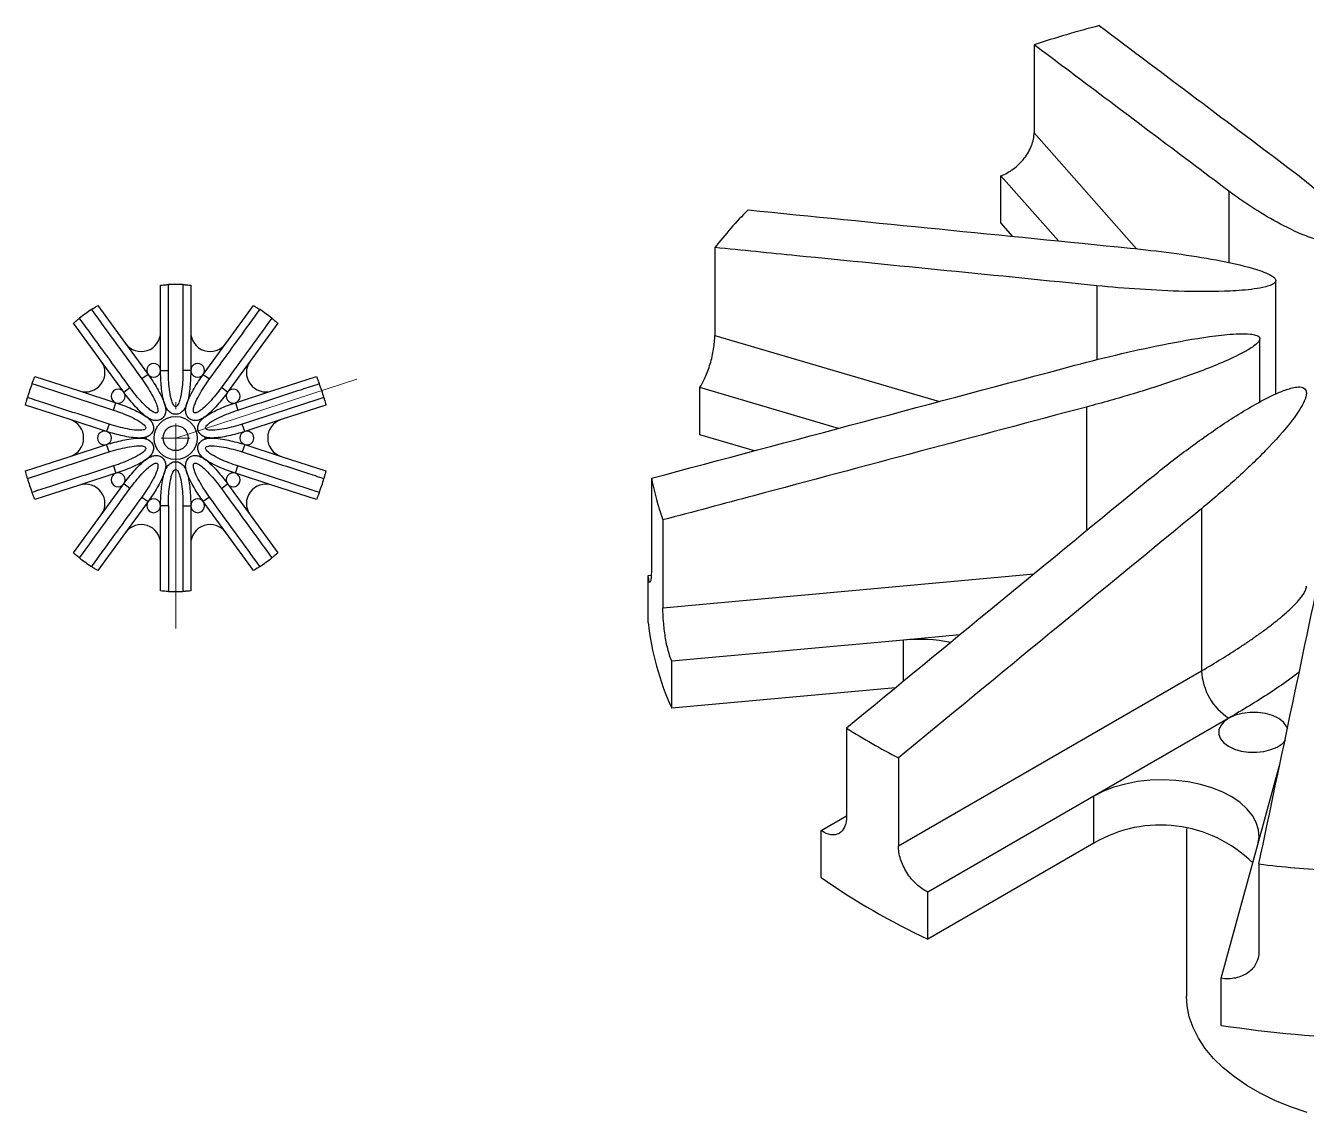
# Model space of a CAD drawing. Header units: inches. Extents: x 1.4 to 16.2, y 1.8 to 9.6.
# Drawn here: x 1.43 to 10.19, y 1.9 to 9.33 of the extents above; entities that cross this region are included whole.
import ezdxf

# ---------------------------------------------------------------- set-up
doc = ezdxf.new("R2010")
doc.units = ezdxf.units.IN
doc.header["$MEASUREMENT"] = 0

# ---------------------------------------------------------------- blocks, each defined once
blk = doc.blocks.new('SW_CENTERMARKSYMBOL_0')
at = {"color": 0, "linetype": 'Continuous', "lineweight": 18}
for p, q in [((0, 0.1969), (0, 0.2461)), ((0, 0), (0, 0.0984)), ((-0.1969, 0), (-0.2461, 0)), ((0, 0), (-0.0984, 0)), ((0, 0), (0, -0.0984)), ((0, 0), (0.0984, 0)), ((0.1969, 0), (0.2461, 0)), ((0, -0.1969), (0, -0.2461))]:
    blk.add_line(p, q, dxfattribs=at)

msp = doc.modelspace()

# ---------------------------------------------------------------- linework, layer by layer
at = {"color": 7, "linetype": 'Continuous', "lineweight": 25}
for p, q in [((8.3248, 9.1973), (8.3248, 8.5966)), ((8.4907, 7.8566), (8.098, 8.3016)), ((8.098, 7.9801), (8.098, 8.3016)), ((8.1795, 7.8877), (8.098, 7.9801)), ((6.1423, 7.8113), (6.1423, 7.2106)), ((2.3547, 7.2334), (2.3547, 7.5543)), ((2.5605, 7.5543), (2.5605, 7.2334)), ((9.9762, 6.8103), (9.9762, 7.5855)), ((1.9266, 7.4152), (2.1152, 7.1556)), ((2.8, 7.1556), (2.9886, 7.4152)), ((1.9488, 7.0347), (1.7602, 7.2943)), ((3.155, 7.2943), (2.9664, 7.0347)), ((2.3547, 6.9721), (2.3547, 7.2334)), ((2.5605, 7.2334), (2.5605, 6.9721)), ((9.8671, 6.7553), (9.8671, 7.1882)), ((2.1152, 7.1556), (2.2688, 6.9442)), ((2.6463, 6.9442), (2.8, 7.1556)), ((2.1024, 6.8233), (1.9488, 7.0347)), ((2.9664, 7.0347), (2.8128, 6.8233)), ((1.4956, 6.9301), (1.8008, 6.831)), ((2.2688, 6.9442), (2.2261, 6.9131)), ((2.3547, 6.9721), (2.4076, 6.9721)), ((2.5605, 6.9721), (2.5076, 6.9721)), ((2.6463, 6.9442), (2.6891, 6.9131)), ((3.1144, 6.831), (3.4196, 6.9301)), ((1.8008, 6.831), (2.0493, 6.7502)), ((2.1024, 6.8233), (2.1452, 6.8543)), ((2.8128, 6.8233), (2.77, 6.8543)), ((2.8659, 6.7502), (3.1144, 6.831)), ((6.9867, 6.5751), (6.0395, 6.8537)), ((6.0395, 6.5322), (6.0395, 6.8537)), ((2.033, 6.6999), (2.0493, 6.7502)), ((2.8659, 6.7502), (2.8822, 6.6999)), ((1.7372, 6.6353), (1.432, 6.7345)), ((3.4832, 6.7345), (3.178, 6.6353)), ((1.9858, 6.5545), (1.7372, 6.6353)), ((2.0021, 6.6048), (1.9858, 6.5545)), ((2.9294, 6.5545), (2.9131, 6.6048)), ((3.178, 6.6353), (2.9294, 6.5545)), ((6.4136, 6.4222), (6.0395, 6.5322)), ((1.7372, 6.3835), (1.9858, 6.4643)), ((2.0021, 6.414), (1.9858, 6.4643)), ((2.9294, 6.4643), (2.9131, 6.414)), ((2.9294, 6.4643), (3.178, 6.3835)), ((1.432, 6.2843), (1.7372, 6.3835)), ((2.033, 6.3189), (2.0493, 6.2686)), ((2.8659, 6.2686), (2.8822, 6.3189)), ((3.178, 6.3835), (3.4832, 6.2843)), ((2.0493, 6.2686), (1.8008, 6.1878)), ((3.1144, 6.1878), (2.8659, 6.2686)), ((5.7097, 6.2345), (5.7097, 5.6338)), ((1.8008, 6.1878), (1.4956, 6.0887)), ((1.9488, 5.9841), (2.1024, 6.1955)), ((2.1452, 6.1645), (2.1024, 6.1955)), ((2.77, 6.1645), (2.8128, 6.1955)), ((2.8128, 6.1955), (2.9664, 5.9841)), ((3.4196, 6.0887), (3.1144, 6.1878)), ((2.2688, 6.0746), (2.1152, 5.8632)), ((2.2261, 6.1057), (2.2688, 6.0746)), ((2.4076, 6.0467), (2.3547, 6.0467)), ((2.3547, 5.7854), (2.3547, 6.0467)), ((2.5076, 6.0467), (2.5605, 6.0467)), ((2.5605, 6.0467), (2.5605, 5.7854)), ((2.6891, 6.1057), (2.6463, 6.0746)), ((2.8, 5.8632), (2.6463, 6.0746)), ((1.7602, 5.7245), (1.9488, 5.9841)), ((2.9664, 5.9841), (3.155, 5.7245)), ((9.4691, 6.0264), (9.4691, 4.9184)), ((5.7879, 5.9494), (5.7879, 5.3487)), ((2.1152, 5.8632), (1.9266, 5.6036)), ((2.3547, 5.4644), (2.3547, 5.7854)), ((2.5605, 5.7854), (2.5605, 5.4644)), ((2.9886, 5.6036), (2.8, 5.8632)), ((5.6874, 5.5704), (5.7081, 5.5723)), ((5.6874, 5.2489), (5.6874, 5.5704)), ((7.4331, 5.1287), (5.8483, 4.9838)), ((5.8483, 4.6624), (5.8483, 4.9838)), ((7.3969, 3.7221), (9.4691, 4.9184)), ((7.3783, 4.8023), (5.8483, 4.6624)), ((9.6561, 4.5946), (8.7321, 4.0612)), ((7.0434, 4.5269), (7.0434, 3.9262)), ((7.3969, 4.3228), (7.3969, 3.7221)), ((8.7321, 4.0612), (7.5975, 3.4062)), ((8.7321, 3.7397), (8.7321, 4.0612)), ((6.8701, 3.8261), (7.0434, 3.9262)), ((6.8701, 3.5047), (6.8701, 3.8261)), ((9.3658, 3.8395), (9.3658, 2.695)), ((8.7321, 3.7397), (7.5975, 3.0848)), ((9.6029, 2.8163), (9.8539, 3.7312)), ((9.861, 3.598), (9.861, 2.9973)), ((7.5975, 3.0848), (7.5975, 3.4062)), ((9.6029, 2.4949), (9.6029, 2.8163))]:
    msp.add_line(p, q, dxfattribs=at)
at = {"color": 8, "linetype": 'Continuous', "lineweight": 25}
for p, q in [((8.3248, 8.5966), (9.0254, 7.8028)), ((9.6552, 8.1973), (9.6552, 7.7083)), ((8.7534, 7.5505), (8.7534, 7.0449)), ((6.1423, 7.2106), (7.677, 6.7592)), ((8.6824, 6.7213), (8.6824, 5.8745)), ((5.7879, 5.3487), (8.325, 5.5807)), ((7.8182, 5.164), (7.4331, 5.1287)), ((7.4331, 4.8473), (7.4331, 5.1287)), ((9.8539, 3.7312), (10.0047, 4.2806))]:
    msp.add_line(p, q, dxfattribs=at)
at = {"color": 7, "linetype": 'Continuous', "lineweight": 18}
for q in [(3.6959, 6.9117), (2.4576, 5.2074)]:
    msp.add_line((2.4576, 6.5094), q, dxfattribs=at)
at = {"color": 7, "linetype": 'Continuous', "lineweight": 25, "flags": 128}
for points in [[(9.6561, 4.5946), (9.6233, 4.5709), (9.6003, 4.5437), (9.5883, 4.5141), (9.5878, 4.4838), (9.5989, 4.4542), (9.621, 4.4267), (9.653, 4.4026), (9.6934, 4.3833), (9.7402, 4.3695), (9.7911, 4.362), (9.8436, 4.3612), (9.8952, 4.367), (9.9432, 4.3793), (9.9854, 4.3973), (10.0197, 4.4203), (10.0419, 4.4436)], [(10.058, 4.5202), (10.0507, 4.5382), (10.0289, 4.5668), (9.9965, 4.5918), (9.9551, 4.6119), (9.9068, 4.6261), (9.8543, 4.6336), (9.8002, 4.6341), (9.7473, 4.6274), (9.6984, 4.614), (9.6561, 4.5946)], [(9.8539, 3.7312), (9.8619, 3.7815), (9.8582, 3.832), (9.8431, 3.8817), (9.8168, 3.9299), (9.7797, 3.9756), (9.7324, 4.0181), (9.6759, 4.0567), (9.611, 4.0906), (9.539, 4.1193), (9.461, 4.1422), (9.3785, 4.159), (9.2929, 4.1693), (9.2056, 4.1731), (9.1182, 4.1702), (9.0323, 4.1606), (8.9493, 4.1446), (8.8707, 4.1224), (8.7979, 4.0945), (8.7321, 4.0612)], [(10.1899, 1.9), (10.0773, 1.9385), (9.9706, 1.9822), (9.8706, 2.031), (9.7781, 2.0844), (9.6936, 2.1421), (9.6178, 2.2037), (9.5512, 2.2687), (9.4943, 2.3367), (9.4474, 2.4072), (9.4109, 2.4798), (9.385, 2.5538), (9.37, 2.6289), (9.3658, 2.695)]]:
    msp.add_lwpolyline(points, dxfattribs=at)
at = {"color": 7, "linetype": 'Continuous', "lineweight": 25}
for radius in [0.1476, 0.0859]:
    msp.add_circle((2.4576, 6.5094), radius, dxfattribs=at)
for centre, radius, start, end in [((10.6015, 2.2798), 7.2826, 104.56382, 108.21791), ((8.4542, 5.9995), 2.9372, 135.22011, 141.91538), ((2.4576, 6.5094), 1.05, 87.2706, 92.7294), ((2.4576, 6.5094), 1.05, 123.2706, 128.7294), ((2.4576, 6.5094), 1.05, 51.2706, 56.7294), ((2.2223, 7.2334), 0.1324, 216, 0), ((2.6929, 7.2334), 0.1324, 180, 324), ((1.8417, 6.9569), 0.1324, 252, 36), ((2.3073, 6.9721), 0.0475, 0, 216), ((2.6079, 6.9721), 0.0475, 324, 180), ((3.0735, 6.9569), 0.1324, 144, 288), ((2.3073, 6.9721), 0.0475, 216, 0), ((2.6079, 6.9721), 0.0475, 180, 324), ((2.4576, 6.5094), 1.05, 159.2706, 164.7294), ((2.064, 6.7954), 0.0475, 36, 252), ((2.8512, 6.7954), 0.0475, 288, 144), ((2.4576, 6.5094), 1.05, 15.2706, 20.7294), ((2.064, 6.7954), 0.0475, 252, 36), ((2.8512, 6.7954), 0.0475, 144, 288), ((1.6963, 6.5094), 0.1324, 288, 72), ((3.2189, 6.5094), 0.1324, 108, 252), ((1.9711, 6.5094), 0.0475, 72, 288), ((1.9711, 6.5094), 0.0475, 288, 72), ((2.9441, 6.5094), 0.0475, 108, 252), ((2.9441, 6.5094), 0.0475, 252, 108), ((2.4576, 6.5094), 1.05, 195.2706, 200.7294), ((2.064, 6.2234), 0.0475, 108, 324), ((2.064, 6.2234), 0.0475, 324, 108), ((2.8512, 6.2234), 0.0475, 72, 216), ((2.8512, 6.2234), 0.0475, 216, 72), ((2.4576, 6.5094), 1.05, 339.2706, 344.7294), ((7.5578, 6.5882), 1.8817, 190.83685, 199.84742), ((1.8417, 6.0619), 0.1324, 324, 108), ((3.0735, 6.0619), 0.1324, 72, 216), ((2.3073, 6.0467), 0.0475, 144, 0), ((2.3073, 6.0467), 0.0475, 0, 144), ((2.6079, 6.0467), 0.0475, 36, 180), ((2.6079, 6.0467), 0.0475, 180, 36), ((2.2223, 5.7854), 0.1324, 0, 144), ((2.6929, 5.7854), 0.1324, 36, 180), ((2.4576, 6.5094), 1.05, 231.2706, 236.7294), ((2.4576, 6.5094), 1.05, 303.2706, 308.7294), ((2.4576, 6.5094), 1.05, 267.2706, 272.7294), ((7.5652, 5.4488), 1.8884, 186.07502, 204.60925), ((7.5365, 4.0109), 1.1226, 78.79368, 95.28714), ((9.875, 4.9368), 0.4063, 182.60548, 237.39452), ((9.6921, 8.7068), 4.9485, 237.63864, 242.36674), ((9.188, 2.9662), 0.8979, 45.33092, 120.51574), ((10.9151, 12.4038), 8.8687, 263.17369, 266.37787), ((9.6966, 7.5609), 4.9439, 235.12993, 244.87545), ((10.916, 11.2531), 8.8561, 261.47354, 268.07802)]:
    msp.add_arc(centre, radius, start, end, dxfattribs=at)
for points in [[(8.7703, 9.3284), (9.2137, 8.9953), (9.6572, 8.6623), (10.1007, 8.3283)], [(6.3693, 8.0685), (7.2396, 7.9818), (8.1099, 7.8952), (8.9804, 7.8077)], [(2.4076, 6.9721), (2.4076, 7.1675), (2.4076, 7.3628), (2.4076, 7.5582)], [(2.5076, 7.5582), (2.5076, 7.3628), (2.5076, 7.1675), (2.5076, 6.9721)], [(1.8816, 7.3873), (1.9964, 7.2292), (2.1112, 7.0712), (2.2261, 6.9131)], [(3.1145, 7.3285), (2.9997, 7.1705), (2.8849, 7.0124), (2.77, 6.8543)], [(5.7097, 6.2345), (6.6744, 6.492), (7.6392, 6.7496), (8.6041, 7.0064)], [(1.4756, 6.881), (1.6614, 6.8207), (1.8472, 6.7603), (2.033, 6.6999)], [(3.4705, 6.7859), (3.2847, 6.7256), (3.0989, 6.6652), (2.9131, 6.6048)], [(1.4447, 6.2328), (1.6305, 6.2932), (1.8163, 6.3536), (2.0021, 6.414)], [(3.4396, 6.1377), (3.2538, 6.1981), (3.068, 6.2585), (2.8822, 6.3189)], [(9.1156, 6.2305), (8.4248, 5.6631), (7.7341, 5.095), (7.0434, 4.5269)], [(1.8007, 5.6903), (1.9155, 5.8483), (2.0303, 6.0064), (2.1452, 6.1645)], [(2.4076, 6.0467), (2.4076, 5.8513), (2.4076, 5.6559), (2.4076, 5.4606)], [(2.5076, 6.0467), (2.5076, 5.8513), (2.5076, 5.6559), (2.5076, 5.4606)], [(3.0336, 5.6315), (2.9188, 5.7896), (2.804, 5.9476), (2.6891, 6.1057)], [(9.4691, 6.0264), (8.7783, 5.459), (8.0876, 4.8909), (7.3969, 4.3228)], [(9.861, 3.598), (10.0138, 4.3243), (10.1666, 5.0506), (10.3194, 5.7763)]]:
    msp.add_open_spline(points, degree=3, dxfattribs=at)
for points, knots in [([(9.6552, 8.1973), (9.3069, 8.4595), (8.9586, 8.7212), (8.6104, 8.9828), (8.5152, 9.0543), (8.42, 9.1258), (8.3248, 9.1973)], [0.00000021, 0.00000021, 0.00000021, 0.00000021, 0.01195135, 0.01195135, 0.01195135, 0.01521831, 0.01521831, 0.01521831, 0.01521831]), ([(8.098, 8.3016), (8.1274, 8.3125), (8.1565, 8.3285), (8.1975, 8.3592), (8.2105, 8.3704), (8.2352, 8.3946), (8.247, 8.4077), (8.2786, 8.4483), (8.2957, 8.4781), (8.3186, 8.5377), (8.3248, 8.5681), (8.3248, 8.5966)], [0, 0, 0, 0, 0.25, 0.25, 0.375, 0.375, 0.5, 0.5, 0.75, 0.75, 1, 1, 1, 1]), ([(10.1007, 8.3283), (10.1495, 8.2916), (10.1958, 8.2542), (10.2825, 8.1783), (10.3231, 8.1397), (10.3963, 8.0608), (10.4295, 8.0207), (10.4663, 7.9576), (10.4767, 7.9359), (10.4831, 7.9026), (10.4839, 7.8913), (10.479, 7.8738), (10.4764, 7.8679), (10.4667, 7.8562), (10.4596, 7.8504), (10.4374, 7.8414), (10.4228, 7.8388), (10.3947, 7.8374), (10.3814, 7.8382), (10.3437, 7.8422), (10.3215, 7.847), (10.2574, 7.8632), (10.2194, 7.8767), (10.1111, 7.9193), (10.0465, 7.9513), (9.9241, 8.0177), (9.8665, 8.0523), (9.7569, 8.1234), (9.7048, 8.16), (9.6552, 8.1973)], [0, 0, 0, 0, 0.125, 0.125, 0.25, 0.25, 0.375, 0.375, 0.4375, 0.4375, 0.46875, 0.46875, 0.484375, 0.484375, 0.5, 0.5, 0.515625, 0.515625, 0.53125, 0.53125, 0.5625, 0.5625, 0.625, 0.625, 0.75, 0.75, 0.875, 0.875, 1, 1, 1, 1]), ([(8.7534, 7.5505), (8.0698, 7.6192), (7.3863, 7.6873), (6.7028, 7.7554), (6.516, 7.7741), (6.3291, 7.7927), (6.1423, 7.8113)], [0.00000021, 0.00000021, 0.00000021, 0.00000021, 0.01195135, 0.01195135, 0.01195135, 0.01521831, 0.01521831, 0.01521831, 0.01521831]), ([(8.9804, 7.8077), (9.0763, 7.7981), (9.1706, 7.7871), (9.3558, 7.7622), (9.4468, 7.7483), (9.6241, 7.7164), (9.7107, 7.6987), (9.8331, 7.6655), (9.8731, 7.6533), (9.926, 7.6311), (9.9426, 7.6231), (9.9628, 7.6085), (9.9687, 7.6031), (9.9763, 7.5911), (9.9779, 7.5843), (9.9701, 7.5696), (9.9602, 7.5624), (9.9363, 7.5513), (9.9229, 7.5471), (9.8823, 7.5363), (9.855, 7.5318), (9.773, 7.5206), (9.719, 7.5169), (9.5593, 7.5093), (9.4552, 7.5096), (9.2499, 7.5145), (9.1489, 7.5194), (8.9492, 7.5325), (8.8507, 7.5408), (8.7534, 7.5505)], [0, 0, 0, 0, 0.125, 0.125, 0.25, 0.25, 0.375, 0.375, 0.4375, 0.4375, 0.46875, 0.46875, 0.484375, 0.484375, 0.5, 0.5, 0.515625, 0.515625, 0.53125, 0.53125, 0.5625, 0.5625, 0.625, 0.625, 0.75, 0.75, 0.875, 0.875, 1, 1, 1, 1]), ([(2.3547, 7.5543), (2.3617, 7.555), (2.3685, 7.5556), (2.3781, 7.5564), (2.3811, 7.5566), (2.3869, 7.557), (2.3896, 7.5572), (2.3969, 7.5577), (2.4009, 7.5579), (2.4062, 7.5581), (2.4076, 7.5582), (2.4076, 7.5582)], [0, 0, 0, 0, 0.25, 0.25, 0.375, 0.375, 0.5, 0.5, 0.75, 0.75, 1, 1, 1, 1]), ([(2.5076, 7.5582), (2.5076, 7.5582), (2.509, 7.5581), (2.513, 7.5579), (2.5146, 7.5578), (2.5184, 7.5576), (2.5207, 7.5575), (2.528, 7.557), (2.5339, 7.5566), (2.5466, 7.5556), (2.5535, 7.555), (2.5605, 7.5543)], [0, 0, 0, 0, 0.25, 0.25, 0.375, 0.375, 0.5, 0.5, 0.75, 0.75, 1, 1, 1, 1]), ([(1.8816, 7.3873), (1.8816, 7.3873), (1.8827, 7.388), (1.8861, 7.3902), (1.8874, 7.3911), (1.8907, 7.3932), (1.8926, 7.3944), (1.8987, 7.3983), (1.9038, 7.4015), (1.9146, 7.4081), (1.9206, 7.4117), (1.9266, 7.4152)], [0, 0, 0, 0, 0.25, 0.25, 0.375, 0.375, 0.5, 0.5, 0.75, 0.75, 1, 1, 1, 1]), ([(2.6891, 6.9131), (2.7793, 7.0373), (2.8695, 7.1614), (2.9597, 7.2855), (2.9843, 7.3194), (3.009, 7.3534), (3.0336, 7.3873)], [0.00000025, 0.00000025, 0.00000025, 0.00000025, 0.01195131, 0.01195131, 0.01195131, 0.01521835, 0.01521835, 0.01521835, 0.01521835]), ([(2.9886, 7.4152), (2.9946, 7.4117), (3.0005, 7.4082), (3.0087, 7.4032), (3.0113, 7.4015), (3.0162, 7.3985), (3.0185, 7.397), (3.0247, 7.3931), (3.028, 7.391), (3.0324, 7.3881), (3.0336, 7.3873), (3.0336, 7.3873)], [0, 0, 0, 0, 0.25, 0.25, 0.375, 0.375, 0.5, 0.5, 0.75, 0.75, 1, 1, 1, 1]), ([(1.7602, 7.2943), (1.7654, 7.299), (1.7706, 7.3035), (1.7779, 7.3097), (1.7802, 7.3117), (1.7846, 7.3154), (1.7867, 7.3171), (1.7924, 7.3218), (1.7954, 7.3243), (1.7996, 7.3276), (1.8007, 7.3285), (1.8007, 7.3285)], [0, 0, 0, 0, 0.25, 0.25, 0.375, 0.375, 0.5, 0.5, 0.75, 0.75, 1, 1, 1, 1]), ([(2.1452, 6.8543), (2.055, 6.9785), (1.9648, 7.1026), (1.8746, 7.2267), (1.85, 7.2607), (1.8253, 7.2946), (1.8007, 7.3285)], [0.00000025, 0.00000025, 0.00000025, 0.00000025, 0.01195131, 0.01195131, 0.01195131, 0.01521835, 0.01521835, 0.01521835, 0.01521835]), ([(3.1145, 7.3285), (3.1145, 7.3285), (3.1156, 7.3277), (3.1187, 7.3251), (3.12, 7.3241), (3.1229, 7.3217), (3.1247, 7.3203), (3.1303, 7.3156), (3.1349, 7.3118), (3.1446, 7.3035), (3.1498, 7.299), (3.155, 7.2943)], [0, 0, 0, 0, 0.25, 0.25, 0.375, 0.375, 0.5, 0.5, 0.75, 0.75, 1, 1, 1, 1]), ([(6.0395, 6.8537), (6.0522, 6.8725), (6.065, 6.8964), (6.0834, 6.9383), (6.0893, 6.953), (6.1006, 6.9839), (6.106, 7.0002), (6.1206, 7.0495), (6.1286, 7.084), (6.1394, 7.15), (6.1423, 7.182), (6.1423, 7.2106)], [0, 0, 0, 0, 0.25, 0.25, 0.375, 0.375, 0.5, 0.5, 0.75, 0.75, 1, 1, 1, 1]), ([(8.6041, 7.0064), (8.7104, 7.0347), (8.8167, 7.0614), (9.0298, 7.1111), (9.1364, 7.1343), (9.3501, 7.1758), (9.4571, 7.1944), (9.6182, 7.2144), (9.6726, 7.2199), (9.7518, 7.2224), (9.7778, 7.2224), (9.8154, 7.2186), (9.8276, 7.2167), (9.8495, 7.2102), (9.8592, 7.2055), (9.8688, 7.1912), (9.8675, 7.1819), (9.8567, 7.1642), (9.8483, 7.1559), (9.8205, 7.1324), (9.7986, 7.1186), (9.7299, 7.0792), (9.6805, 7.056), (9.5304, 6.9903), (9.4265, 6.9516), (9.2169, 6.8787), (9.1109, 6.8447), (8.8975, 6.7804), (8.7902, 6.75), (8.6824, 6.7213)], [0, 0, 0, 0, 0.125, 0.125, 0.25, 0.25, 0.375, 0.375, 0.4375, 0.4375, 0.46875, 0.46875, 0.484375, 0.484375, 0.5, 0.5, 0.515625, 0.515625, 0.53125, 0.53125, 0.5625, 0.5625, 0.625, 0.625, 0.75, 0.75, 0.875, 0.875, 1, 1, 1, 1]), ([(1.4756, 6.881), (1.4756, 6.881), (1.4761, 6.8823), (1.4775, 6.8861), (1.4781, 6.8876), (1.4795, 6.8912), (1.4803, 6.8933), (1.483, 6.9001), (1.4852, 6.9056), (1.4901, 6.9173), (1.4928, 6.9237), (1.4956, 6.9301)], [0, 0, 0, 0, 0.25, 0.25, 0.375, 0.375, 0.5, 0.5, 0.75, 0.75, 1, 1, 1, 1]), ([(2.2688, 6.9442), (2.2913, 6.9133), (2.3124, 6.8815), (2.3413, 6.8322), (2.3504, 6.8155), (2.3673, 6.7812), (2.375, 6.7635), (2.3809, 6.7454)], [0, 0, 0, 0, 0.5, 0.5, 0.75, 0.75, 1, 1, 1, 1]), ([(2.3809, 6.7454), (2.375, 6.7635), (2.371, 6.7822), (2.3644, 6.8198), (2.362, 6.8388), (2.3563, 6.8958), (2.3547, 6.9339), (2.3547, 6.9721)], [0, 0, 0, 0, 0.25, 0.25, 0.5, 0.5, 1, 1, 1, 1]), ([(2.5076, 6.9721), (2.5076, 6.9505), (2.507, 6.9289), (2.5047, 6.8858), (2.5029, 6.8644), (2.4976, 6.8217), (2.4943, 6.8004), (2.4864, 6.7688), (2.4833, 6.7583), (2.4768, 6.7431), (2.4744, 6.7382), (2.4695, 6.7314), (2.4677, 6.7293), (2.4634, 6.7258), (2.4608, 6.7245), (2.4551, 6.7243), (2.4524, 6.7255), (2.4479, 6.7288), (2.4461, 6.7309), (2.4412, 6.7375), (2.4387, 6.7424), (2.4323, 6.7572), (2.4291, 6.7677), (2.4211, 6.7992), (2.4177, 6.8207), (2.4123, 6.8638), (2.4105, 6.8854), (2.4082, 6.9287), (2.4076, 6.9504), (2.4076, 6.9721)], [0, 0, 0, 0, 0.125, 0.125, 0.25, 0.25, 0.375, 0.375, 0.4375, 0.4375, 0.46875, 0.46875, 0.484375, 0.484375, 0.5, 0.5, 0.515625, 0.515625, 0.53125, 0.53125, 0.5625, 0.5625, 0.625, 0.625, 0.75, 0.75, 0.875, 0.875, 1, 1, 1, 1]), ([(2.5605, 6.9721), (2.5605, 6.9339), (2.5589, 6.8958), (2.5532, 6.8389), (2.5508, 6.82), (2.5443, 6.7824), (2.5402, 6.7635), (2.5343, 6.7454)], [0, 0, 0, 0, 0.5, 0.5, 0.75, 0.75, 1, 1, 1, 1]), ([(2.5343, 6.7454), (2.5402, 6.7635), (2.5479, 6.781), (2.5647, 6.8153), (2.5739, 6.8321), (2.6028, 6.8815), (2.6239, 6.9133), (2.6463, 6.9442)], [0, 0, 0, 0, 0.25, 0.25, 0.5, 0.5, 1, 1, 1, 1]), ([(3.4196, 6.9301), (3.4224, 6.9237), (3.4251, 6.9174), (3.4288, 6.9085), (3.4299, 6.9057), (3.4321, 6.9004), (3.4331, 6.8978), (3.4358, 6.891), (3.4372, 6.8873), (3.4391, 6.8824), (3.4396, 6.881), (3.4396, 6.881)], [0, 0, 0, 0, 0.25, 0.25, 0.375, 0.375, 0.5, 0.5, 0.75, 0.75, 1, 1, 1, 1]), ([(2.2261, 6.9131), (2.2387, 6.8957), (2.2509, 6.878), (2.2741, 6.8421), (2.2852, 6.8238), (2.306, 6.7864), (2.3157, 6.7673), (2.3279, 6.7374), (2.3317, 6.7271), (2.3355, 6.7113), (2.3365, 6.7059), (2.3368, 6.6977), (2.3367, 6.6949), (2.3356, 6.6894), (2.3346, 6.6867), (2.3308, 6.6826), (2.328, 6.6815), (2.3224, 6.681), (2.3196, 6.6815), (2.3116, 6.6837), (2.3067, 6.6861), (2.2925, 6.6942), (2.2837, 6.7009), (2.2585, 6.7217), (2.243, 6.7371), (2.2131, 6.769), (2.1989, 6.7855), (2.1713, 6.8194), (2.158, 6.8367), (2.1452, 6.8543)], [0, 0, 0, 0, 0.125, 0.125, 0.25, 0.25, 0.375, 0.375, 0.4375, 0.4375, 0.46875, 0.46875, 0.484375, 0.484375, 0.5, 0.5, 0.515625, 0.515625, 0.53125, 0.53125, 0.5625, 0.5625, 0.625, 0.625, 0.75, 0.75, 0.875, 0.875, 1, 1, 1, 1]), ([(2.77, 6.8543), (2.7574, 6.8369), (2.7443, 6.8199), (2.7173, 6.7867), (2.7033, 6.7705), (2.6742, 6.7392), (2.6591, 6.724), (2.6344, 6.7032), (2.6257, 6.6964), (2.6118, 6.6879), (2.6071, 6.6853), (2.5993, 6.6824), (2.5966, 6.6817), (2.5911, 6.681), (2.5882, 6.6811), (2.5831, 6.6835), (2.5812, 6.6858), (2.579, 6.691), (2.5786, 6.6938), (2.5782, 6.7021), (2.579, 6.7075), (2.5824, 6.7236), (2.586, 6.7339), (2.598, 6.7644), (2.6079, 6.7839), (2.6289, 6.8221), (2.6402, 6.8408), (2.6639, 6.8775), (2.6763, 6.8955), (2.6891, 6.9131)], [0, 0, 0, 0, 0.125, 0.125, 0.25, 0.25, 0.375, 0.375, 0.4375, 0.4375, 0.46875, 0.46875, 0.484375, 0.484375, 0.5, 0.5, 0.515625, 0.515625, 0.53125, 0.53125, 0.5625, 0.5625, 0.625, 0.625, 0.75, 0.75, 0.875, 0.875, 1, 1, 1, 1]), ([(2.8822, 6.6999), (3.0281, 6.7474), (3.174, 6.7948), (3.32, 6.8422), (3.3598, 6.8551), (3.3997, 6.8681), (3.4396, 6.881)], [0.00000021, 0.00000021, 0.00000021, 0.00000021, 0.01195135, 0.01195135, 0.01195135, 0.01521831, 0.01521831, 0.01521831, 0.01521831]), ([(9.1156, 6.2305), (9.1916, 6.293), (9.2695, 6.3541), (9.4289, 6.4738), (9.5104, 6.5322), (9.6788, 6.6454), (9.7654, 6.7003), (9.9037, 6.7765), (9.9517, 6.8012), (10.0269, 6.8327), (10.0525, 6.8423), (10.093, 6.8532), (10.1069, 6.8562), (10.1347, 6.859), (10.1489, 6.8588), (10.1722, 6.8506), (10.1799, 6.8425), (10.1865, 6.8241), (10.1863, 6.8142), (10.1818, 6.7845), (10.1736, 6.7652), (10.1445, 6.7074), (10.1186, 6.6701), (10.0354, 6.5606), (9.9715, 6.4905), (9.8375, 6.3531), (9.767, 6.286), (9.6215, 6.1544), (9.5463, 6.0898), (9.4691, 6.0264)], [0, 0, 0, 0, 0.125, 0.125, 0.25, 0.25, 0.375, 0.375, 0.4375, 0.4375, 0.46875, 0.46875, 0.484375, 0.484375, 0.5, 0.5, 0.515625, 0.515625, 0.53125, 0.53125, 0.5625, 0.5625, 0.625, 0.625, 0.75, 0.75, 0.875, 0.875, 1, 1, 1, 1]), ([(1.432, 6.7345), (1.4335, 6.7413), (1.435, 6.748), (1.4373, 6.7573), (1.438, 6.7603), (1.4394, 6.7659), (1.4401, 6.7685), (1.4419, 6.7756), (1.4429, 6.7795), (1.4443, 6.7846), (1.4447, 6.7859), (1.4447, 6.7859)], [0, 0, 0, 0, 0.25, 0.25, 0.375, 0.375, 0.5, 0.5, 0.75, 0.75, 1, 1, 1, 1]), ([(2.0021, 6.6048), (1.8562, 6.6522), (1.7102, 6.6997), (1.5643, 6.7471), (1.5244, 6.76), (1.4846, 6.773), (1.4447, 6.7859)], [0.00000021, 0.00000021, 0.00000021, 0.00000021, 0.01195135, 0.01195135, 0.01195135, 0.01521831, 0.01521831, 0.01521831, 0.01521831]), ([(2.0493, 6.7502), (2.0857, 6.7384), (2.1214, 6.7251), (2.1738, 6.7022), (2.191, 6.694), (2.2248, 6.6762), (2.2414, 6.6664), (2.2569, 6.6552)], [0, 0, 0, 0, 0.5, 0.5, 0.75, 0.75, 1, 1, 1, 1]), ([(2.2569, 6.6552), (2.2414, 6.6665), (2.2272, 6.6792), (2.1997, 6.7058), (2.1866, 6.7197), (2.1486, 6.7624), (2.1249, 6.7923), (2.1024, 6.8233)], [0, 0, 0, 0, 0.25, 0.25, 0.5, 0.5, 1, 1, 1, 1]), ([(2.3809, 6.7454), (2.3838, 6.7364), (2.3863, 6.7273), (2.3895, 6.7085), (2.3901, 6.6989), (2.3887, 6.6847), (2.3878, 6.6799), (2.3851, 6.6707), (2.3833, 6.6663), (2.3788, 6.6579), (2.376, 6.6539), (2.3698, 6.6467), (2.3662, 6.6434), (2.3585, 6.6378), (2.3544, 6.6354), (2.3456, 6.6317), (2.3409, 6.6303), (2.3316, 6.6286), (2.3267, 6.6282), (2.3172, 6.6285), (2.3125, 6.6291), (2.2986, 6.632), (2.2896, 6.6356), (2.2726, 6.6444), (2.2646, 6.6496), (2.2569, 6.6552)], [0, 0, 0, 0, 0.125, 0.125, 0.25, 0.25, 0.3125, 0.3125, 0.375, 0.375, 0.4375, 0.4375, 0.5, 0.5, 0.5625, 0.5625, 0.625, 0.625, 0.6875, 0.6875, 0.75, 0.75, 0.875, 0.875, 1, 1, 1, 1]), ([(2.5343, 6.7454), (2.5313, 6.7364), (2.528, 6.7276), (2.5195, 6.7105), (2.5144, 6.7023), (2.5049, 6.6917), (2.5014, 6.6884), (2.4938, 6.6826), (2.4897, 6.68), (2.4811, 6.6759), (2.4765, 6.6742), (2.4673, 6.6721), (2.4624, 6.6715), (2.4529, 6.6715), (2.4482, 6.6721), (2.4388, 6.6742), (2.4343, 6.6758), (2.4257, 6.6799), (2.4216, 6.6824), (2.414, 6.6883), (2.4105, 6.6915), (2.401, 6.7021), (2.3958, 6.7103), (2.3873, 6.7273), (2.3839, 6.7363), (2.3809, 6.7454)], [0, 0, 0, 0, 0.125, 0.125, 0.25, 0.25, 0.3125, 0.3125, 0.375, 0.375, 0.4375, 0.4375, 0.5, 0.5, 0.5625, 0.5625, 0.625, 0.625, 0.6875, 0.6875, 0.75, 0.75, 0.875, 0.875, 1, 1, 1, 1]), ([(2.6583, 6.6552), (2.6507, 6.6497), (2.6428, 6.6445), (2.6259, 6.6357), (2.6169, 6.6321), (2.603, 6.6291), (2.5982, 6.6285), (2.5886, 6.6282), (2.5839, 6.6286), (2.5744, 6.6303), (2.5698, 6.6316), (2.561, 6.6353), (2.5568, 6.6377), (2.5491, 6.6433), (2.5456, 6.6465), (2.5393, 6.6537), (2.5365, 6.6577), (2.532, 6.6661), (2.5302, 6.6706), (2.5274, 6.6797), (2.5266, 6.6844), (2.5251, 6.6985), (2.5257, 6.7082), (2.5288, 6.727), (2.5313, 6.7363), (2.5343, 6.7454)], [0, 0, 0, 0, 0.125, 0.125, 0.25, 0.25, 0.3125, 0.3125, 0.375, 0.375, 0.4375, 0.4375, 0.5, 0.5, 0.5625, 0.5625, 0.625, 0.625, 0.6875, 0.6875, 0.75, 0.75, 0.875, 0.875, 1, 1, 1, 1]), ([(2.8128, 6.8233), (2.7903, 6.7923), (2.7666, 6.7624), (2.7286, 6.7198), (2.7156, 6.7059), (2.6882, 6.6793), (2.6738, 6.6664), (2.6583, 6.6552)], [0, 0, 0, 0, 0.5, 0.5, 0.75, 0.75, 1, 1, 1, 1]), ([(2.6583, 6.6552), (2.6738, 6.6665), (2.6903, 6.6761), (2.724, 6.694), (2.7413, 6.7021), (2.7938, 6.7251), (2.8295, 6.7384), (2.8659, 6.7502)], [0, 0, 0, 0, 0.25, 0.25, 0.5, 0.5, 1, 1, 1, 1]), ([(3.4705, 6.7859), (3.4705, 6.7859), (3.4709, 6.7846), (3.4719, 6.7808), (3.4723, 6.7792), (3.4733, 6.7755), (3.4739, 6.7733), (3.4757, 6.7662), (3.4772, 6.7605), (3.4801, 6.7481), (3.4817, 6.7413), (3.4832, 6.7345)], [0, 0, 0, 0, 0.25, 0.25, 0.375, 0.375, 0.5, 0.5, 0.75, 0.75, 1, 1, 1, 1]), ([(2.033, 6.6999), (2.0535, 6.6933), (2.0737, 6.6861), (2.1136, 6.6707), (2.1334, 6.6624), (2.1721, 6.6444), (2.1912, 6.6347), (2.2187, 6.6176), (2.2278, 6.6115), (2.2401, 6.6009), (2.2441, 6.5972), (2.2492, 6.5907), (2.2508, 6.5884), (2.2531, 6.5833), (2.2539, 6.5805), (2.2532, 6.575), (2.2516, 6.5724), (2.2473, 6.5688), (2.2448, 6.5675), (2.2371, 6.5646), (2.2317, 6.5637), (2.2154, 6.5619), (2.2044, 6.5621), (2.1717, 6.5641), (2.1501, 6.5675), (2.1072, 6.5757), (2.086, 6.5807), (2.0438, 6.5919), (2.0229, 6.5981), (2.0021, 6.6048)], [0, 0, 0, 0, 0.125, 0.125, 0.25, 0.25, 0.375, 0.375, 0.4375, 0.4375, 0.46875, 0.46875, 0.484375, 0.484375, 0.5, 0.5, 0.515625, 0.515625, 0.53125, 0.53125, 0.5625, 0.5625, 0.625, 0.625, 0.75, 0.75, 0.875, 0.875, 1, 1, 1, 1]), ([(2.2569, 6.6552), (2.2645, 6.6497), (2.2719, 6.6437), (2.2854, 6.6304), (2.2916, 6.623), (2.2988, 6.6107), (2.3009, 6.6063), (2.3041, 6.5973), (2.3052, 6.5927), (2.3065, 6.5832), (2.3067, 6.5784), (2.3058, 6.5689), (2.3049, 6.5641), (2.3019, 6.555), (2.3, 6.5507), (2.2951, 6.5425), (2.2921, 6.5386), (2.2856, 6.5317), (2.2819, 6.5286), (2.274, 6.5232), (2.2698, 6.5209), (2.2569, 6.5151), (2.2475, 6.5127), (2.2286, 6.5099), (2.219, 6.5094), (2.2095, 6.5094)], [0, 0, 0, 0, 0.125, 0.125, 0.25, 0.25, 0.3125, 0.3125, 0.375, 0.375, 0.4375, 0.4375, 0.5, 0.5, 0.5625, 0.5625, 0.625, 0.625, 0.6875, 0.6875, 0.75, 0.75, 0.875, 0.875, 1, 1, 1, 1]), ([(2.7057, 6.5094), (2.6963, 6.5094), (2.6868, 6.5099), (2.668, 6.5127), (2.6586, 6.515), (2.6456, 6.5208), (2.6413, 6.5231), (2.6335, 6.5285), (2.6298, 6.5316), (2.6232, 6.5385), (2.6202, 6.5423), (2.6153, 6.5505), (2.6133, 6.5549), (2.6103, 6.564), (2.6094, 6.5686), (2.6085, 6.5782), (2.6086, 6.583), (2.6099, 6.5924), (2.611, 6.5971), (2.6142, 6.6062), (2.6162, 6.6104), (2.6234, 6.6227), (2.6295, 6.6302), (2.6431, 6.6436), (2.6506, 6.6496), (2.6583, 6.6552)], [0, 0, 0, 0, 0.125, 0.125, 0.25, 0.25, 0.3125, 0.3125, 0.375, 0.375, 0.4375, 0.4375, 0.5, 0.5, 0.5625, 0.5625, 0.625, 0.625, 0.6875, 0.6875, 0.75, 0.75, 0.875, 0.875, 1, 1, 1, 1]), ([(2.9131, 6.6048), (2.8926, 6.5982), (2.8721, 6.5921), (2.8307, 6.5811), (2.8099, 6.5762), (2.7679, 6.568), (2.7468, 6.5646), (2.7145, 6.5623), (2.7035, 6.5619), (2.6873, 6.5632), (2.6819, 6.5639), (2.674, 6.5661), (2.6713, 6.5671), (2.6665, 6.5698), (2.6642, 6.5716), (2.6615, 6.5765), (2.6613, 6.5795), (2.6626, 6.585), (2.6639, 6.5874), (2.6685, 6.5944), (2.6723, 6.5983), (2.6844, 6.6093), (2.6934, 6.6156), (2.7211, 6.6331), (2.7405, 6.6431), (2.78, 6.6617), (2.8001, 6.6701), (2.8409, 6.6859), (2.8614, 6.6932), (2.8822, 6.6999)], [0, 0, 0, 0, 0.125, 0.125, 0.25, 0.25, 0.375, 0.375, 0.4375, 0.4375, 0.46875, 0.46875, 0.484375, 0.484375, 0.5, 0.5, 0.515625, 0.515625, 0.53125, 0.53125, 0.5625, 0.5625, 0.625, 0.625, 0.75, 0.75, 0.875, 0.875, 1, 1, 1, 1]), ([(8.6824, 6.7213), (7.9246, 6.5197), (7.1669, 6.3174), (6.4092, 6.1152), (6.2021, 6.0599), (5.995, 6.0047), (5.7879, 5.9494)], [0.00000025, 0.00000025, 0.00000025, 0.00000025, 0.01195131, 0.01195131, 0.01195131, 0.01521835, 0.01521835, 0.01521835, 0.01521835]), ([(2.2095, 6.5094), (2.1904, 6.5094), (2.1714, 6.5113), (2.1336, 6.5167), (2.1147, 6.5202), (2.0589, 6.5325), (2.0221, 6.5427), (1.9858, 6.5545)], [0, 0, 0, 0, 0.25, 0.25, 0.5, 0.5, 1, 1, 1, 1]), ([(1.9858, 6.4643), (2.0221, 6.4761), (2.0589, 6.4863), (2.1147, 6.4985), (2.1334, 6.5021), (2.1712, 6.5075), (2.1904, 6.5094), (2.2095, 6.5094)], [0, 0, 0, 0, 0.5, 0.5, 0.75, 0.75, 1, 1, 1, 1]), ([(2.2095, 6.5094), (2.2189, 6.5094), (2.2284, 6.5089), (2.2472, 6.5061), (2.2565, 6.5038), (2.2696, 6.498), (2.2738, 6.4957), (2.2817, 6.4903), (2.2854, 6.4872), (2.292, 6.4803), (2.295, 6.4765), (2.2999, 6.4683), (2.3019, 6.4639), (2.3049, 6.4548), (2.3058, 6.4502), (2.3067, 6.4406), (2.3065, 6.4358), (2.3053, 6.4264), (2.3041, 6.4217), (2.301, 6.4126), (2.2989, 6.4084), (2.2918, 6.3961), (2.2856, 6.3886), (2.2721, 6.3752), (2.2646, 6.3692), (2.2569, 6.3636)], [0, 0, 0, 0, 0.125, 0.125, 0.25, 0.25, 0.3125, 0.3125, 0.375, 0.375, 0.4375, 0.4375, 0.5, 0.5, 0.5625, 0.5625, 0.625, 0.625, 0.6875, 0.6875, 0.75, 0.75, 0.875, 0.875, 1, 1, 1, 1]), ([(2.6583, 6.3636), (2.6507, 6.3691), (2.6433, 6.375), (2.6298, 6.3883), (2.6236, 6.3958), (2.6164, 6.4081), (2.6143, 6.4125), (2.6111, 6.4215), (2.6099, 6.4261), (2.6086, 6.4356), (2.6085, 6.4404), (2.6093, 6.4499), (2.6103, 6.4547), (2.6132, 6.4638), (2.6152, 6.4681), (2.6201, 6.4763), (2.6231, 6.4802), (2.6296, 6.4871), (2.6333, 6.4902), (2.6412, 6.4956), (2.6453, 6.4979), (2.6583, 6.5037), (2.6677, 6.5061), (2.6866, 6.5089), (2.6962, 6.5094), (2.7057, 6.5094)], [0, 0, 0, 0, 0.125, 0.125, 0.25, 0.25, 0.3125, 0.3125, 0.375, 0.375, 0.4375, 0.4375, 0.5, 0.5, 0.5625, 0.5625, 0.625, 0.625, 0.6875, 0.6875, 0.75, 0.75, 0.875, 0.875, 1, 1, 1, 1]), ([(2.9294, 6.5545), (2.8931, 6.5427), (2.8563, 6.5325), (2.8005, 6.5203), (2.7818, 6.5167), (2.744, 6.5113), (2.7248, 6.5094), (2.7057, 6.5094)], [0, 0, 0, 0, 0.5, 0.5, 0.75, 0.75, 1, 1, 1, 1]), ([(2.7057, 6.5094), (2.7248, 6.5094), (2.7438, 6.5075), (2.7816, 6.5021), (2.8004, 6.4985), (2.8563, 6.4863), (2.8931, 6.4761), (2.9294, 6.4643)], [0, 0, 0, 0, 0.25, 0.25, 0.5, 0.5, 1, 1, 1, 1]), ([(2.0021, 6.414), (2.0225, 6.4206), (2.0431, 6.4267), (2.0845, 6.4377), (2.1053, 6.4426), (2.1473, 6.4508), (2.1684, 6.4542), (2.2007, 6.4565), (2.2116, 6.4569), (2.2279, 6.4556), (2.2333, 6.4549), (2.2412, 6.4527), (2.2439, 6.4517), (2.2487, 6.449), (2.251, 6.4472), (2.2537, 6.4423), (2.2539, 6.4393), (2.2526, 6.4338), (2.2513, 6.4313), (2.2467, 6.4244), (2.2429, 6.4205), (2.2308, 6.4095), (2.2218, 6.4032), (2.1941, 6.3857), (2.1747, 6.3757), (2.1352, 6.3571), (2.115, 6.3487), (2.0743, 6.3329), (2.0538, 6.3256), (2.033, 6.3189)], [0, 0, 0, 0, 0.125, 0.125, 0.25, 0.25, 0.375, 0.375, 0.4375, 0.4375, 0.46875, 0.46875, 0.484375, 0.484375, 0.5, 0.5, 0.515625, 0.515625, 0.53125, 0.53125, 0.5625, 0.5625, 0.625, 0.625, 0.75, 0.75, 0.875, 0.875, 1, 1, 1, 1]), ([(2.2569, 6.3636), (2.2645, 6.3691), (2.2724, 6.3743), (2.2893, 6.3831), (2.2982, 6.3867), (2.3122, 6.3897), (2.317, 6.3903), (2.3265, 6.3906), (2.3313, 6.3902), (2.3407, 6.3885), (2.3454, 6.3872), (2.3541, 6.3835), (2.3584, 6.3811), (2.3661, 6.3755), (2.3696, 6.3723), (2.3759, 6.365), (2.3787, 6.3611), (2.3832, 6.3527), (2.385, 6.3482), (2.3877, 6.339), (2.3886, 6.3344), (2.3901, 6.3203), (2.3895, 6.3106), (2.3864, 6.2918), (2.3839, 6.2825), (2.3809, 6.2734)], [0, 0, 0, 0, 0.125, 0.125, 0.25, 0.25, 0.3125, 0.3125, 0.375, 0.375, 0.4375, 0.4375, 0.5, 0.5, 0.5625, 0.5625, 0.625, 0.625, 0.6875, 0.6875, 0.75, 0.75, 0.875, 0.875, 1, 1, 1, 1]), ([(2.5343, 6.2734), (2.5313, 6.2824), (2.5289, 6.2915), (2.5257, 6.3103), (2.5251, 6.3199), (2.5265, 6.3341), (2.5274, 6.3389), (2.5301, 6.348), (2.5319, 6.3525), (2.5364, 6.3609), (2.5392, 6.3649), (2.5454, 6.3721), (2.549, 6.3754), (2.5567, 6.381), (2.5608, 6.3833), (2.5696, 6.3871), (2.5743, 6.3885), (2.5836, 6.3902), (2.5885, 6.3906), (2.598, 6.3903), (2.6027, 6.3897), (2.6166, 6.3868), (2.6256, 6.3832), (2.6425, 6.3744), (2.6506, 6.3692), (2.6583, 6.3636)], [0, 0, 0, 0, 0.125, 0.125, 0.25, 0.25, 0.3125, 0.3125, 0.375, 0.375, 0.4375, 0.4375, 0.5, 0.5, 0.5625, 0.5625, 0.625, 0.625, 0.6875, 0.6875, 0.75, 0.75, 0.875, 0.875, 1, 1, 1, 1]), ([(2.8822, 6.3189), (2.8617, 6.3255), (2.8415, 6.3327), (2.8016, 6.3481), (2.7818, 6.3563), (2.7431, 6.3744), (2.724, 6.3841), (2.6965, 6.4012), (2.6874, 6.4073), (2.675, 6.4179), (2.6711, 6.4216), (2.666, 6.4281), (2.6644, 6.4304), (2.6621, 6.4355), (2.6613, 6.4382), (2.662, 6.4438), (2.6636, 6.4464), (2.6679, 6.45), (2.6704, 6.4513), (2.6781, 6.4542), (2.6835, 6.4551), (2.6998, 6.4569), (2.7108, 6.4567), (2.7435, 6.4546), (2.7651, 6.4513), (2.8079, 6.4431), (2.8292, 6.4381), (2.8714, 6.4269), (2.8923, 6.4207), (2.9131, 6.414)], [0, 0, 0, 0, 0.125, 0.125, 0.25, 0.25, 0.375, 0.375, 0.4375, 0.4375, 0.46875, 0.46875, 0.484375, 0.484375, 0.5, 0.5, 0.515625, 0.515625, 0.53125, 0.53125, 0.5625, 0.5625, 0.625, 0.625, 0.75, 0.75, 0.875, 0.875, 1, 1, 1, 1]), ([(2.9131, 6.414), (3.059, 6.3665), (3.2049, 6.3191), (3.3509, 6.2717), (3.3907, 6.2588), (3.4306, 6.2458), (3.4705, 6.2328)], [0.00000021, 0.00000021, 0.00000021, 0.00000021, 0.01195135, 0.01195135, 0.01195135, 0.01521831, 0.01521831, 0.01521831, 0.01521831]), ([(2.033, 6.3189), (1.8871, 6.2714), (1.7411, 6.224), (1.5952, 6.1766), (1.5553, 6.1637), (1.5155, 6.1507), (1.4756, 6.1377)], [0.00000021, 0.00000021, 0.00000021, 0.00000021, 0.01195135, 0.01195135, 0.01195135, 0.01521831, 0.01521831, 0.01521831, 0.01521831]), ([(2.2569, 6.3636), (2.2414, 6.3523), (2.2249, 6.3427), (2.1911, 6.3248), (2.1738, 6.3167), (2.1214, 6.2937), (2.0857, 6.2804), (2.0493, 6.2686)], [0, 0, 0, 0, 0.25, 0.25, 0.5, 0.5, 1, 1, 1, 1]), ([(2.1024, 6.1955), (2.1249, 6.2265), (2.1486, 6.2563), (2.1865, 6.299), (2.1996, 6.3129), (2.227, 6.3395), (2.2414, 6.3523), (2.2569, 6.3636)], [0, 0, 0, 0, 0.5, 0.5, 0.75, 0.75, 1, 1, 1, 1]), ([(2.1452, 6.1645), (2.1578, 6.1819), (2.1709, 6.1989), (2.1979, 6.2321), (2.2118, 6.2483), (2.241, 6.2796), (2.2561, 6.2948), (2.2808, 6.3156), (2.2895, 6.3224), (2.3033, 6.3309), (2.3081, 6.3335), (2.3159, 6.3363), (2.3186, 6.3371), (2.3241, 6.3378), (2.327, 6.3376), (2.3321, 6.3353), (2.334, 6.333), (2.3362, 6.3278), (2.3366, 6.325), (2.337, 6.3167), (2.3362, 6.3113), (2.3328, 6.2952), (2.3292, 6.2849), (2.3172, 6.2544), (2.3073, 6.2349), (2.2863, 6.1967), (2.2749, 6.178), (2.2513, 6.1413), (2.2389, 6.1233), (2.2261, 6.1057)], [0, 0, 0, 0, 0.125, 0.125, 0.25, 0.25, 0.375, 0.375, 0.4375, 0.4375, 0.46875, 0.46875, 0.484375, 0.484375, 0.5, 0.5, 0.515625, 0.515625, 0.53125, 0.53125, 0.5625, 0.5625, 0.625, 0.625, 0.75, 0.75, 0.875, 0.875, 1, 1, 1, 1]), ([(2.3809, 6.2734), (2.3838, 6.2824), (2.3872, 6.2912), (2.3957, 6.3082), (2.4008, 6.3164), (2.4103, 6.3271), (2.4138, 6.3304), (2.4214, 6.3362), (2.4255, 6.3388), (2.4341, 6.3429), (2.4386, 6.3445), (2.4479, 6.3467), (2.4527, 6.3473), (2.4623, 6.3473), (2.467, 6.3467), (2.4764, 6.3446), (2.4809, 6.343), (2.4895, 6.3389), (2.4936, 6.3363), (2.5012, 6.3305), (2.5047, 6.3273), (2.5142, 6.3167), (2.5194, 6.3085), (2.5279, 6.2915), (2.5313, 6.2825), (2.5343, 6.2734)], [0, 0, 0, 0, 0.125, 0.125, 0.25, 0.25, 0.3125, 0.3125, 0.375, 0.375, 0.4375, 0.4375, 0.5, 0.5, 0.5625, 0.5625, 0.625, 0.625, 0.6875, 0.6875, 0.75, 0.75, 0.875, 0.875, 1, 1, 1, 1]), ([(2.6891, 6.1057), (2.6765, 6.1231), (2.6643, 6.1408), (2.641, 6.1767), (2.6299, 6.195), (2.6092, 6.2324), (2.5995, 6.2514), (2.5872, 6.2814), (2.5835, 6.2917), (2.5797, 6.3075), (2.5787, 6.3129), (2.5784, 6.3211), (2.5785, 6.3239), (2.5796, 6.3294), (2.5806, 6.3321), (2.5844, 6.3362), (2.5872, 6.3373), (2.5928, 6.3378), (2.5956, 6.3373), (2.6036, 6.3351), (2.6085, 6.3327), (2.6227, 6.3245), (2.6315, 6.3179), (2.6567, 6.2971), (2.6722, 6.2817), (2.7021, 6.2498), (2.7163, 6.2333), (2.7439, 6.1994), (2.7572, 6.1821), (2.77, 6.1645)], [0, 0, 0, 0, 0.125, 0.125, 0.25, 0.25, 0.375, 0.375, 0.4375, 0.4375, 0.46875, 0.46875, 0.484375, 0.484375, 0.5, 0.5, 0.515625, 0.515625, 0.53125, 0.53125, 0.5625, 0.5625, 0.625, 0.625, 0.75, 0.75, 0.875, 0.875, 1, 1, 1, 1]), ([(2.6583, 6.3636), (2.6738, 6.3523), (2.688, 6.3396), (2.7155, 6.313), (2.7286, 6.2991), (2.7666, 6.2563), (2.7903, 6.2265), (2.8128, 6.1955)], [0, 0, 0, 0, 0.25, 0.25, 0.5, 0.5, 1, 1, 1, 1]), ([(2.8659, 6.2686), (2.8295, 6.2804), (2.7938, 6.2937), (2.7414, 6.3166), (2.7242, 6.3248), (2.6904, 6.3426), (2.6738, 6.3523), (2.6583, 6.3636)], [0, 0, 0, 0, 0.5, 0.5, 0.75, 0.75, 1, 1, 1, 1]), ([(1.4447, 6.2328), (1.4447, 6.2328), (1.4443, 6.2342), (1.4433, 6.238), (1.4428, 6.2396), (1.4419, 6.2433), (1.4413, 6.2455), (1.4395, 6.2526), (1.438, 6.2583), (1.4351, 6.2707), (1.4335, 6.2775), (1.432, 6.2843)], [0, 0, 0, 0, 0.25, 0.25, 0.375, 0.375, 0.5, 0.5, 0.75, 0.75, 1, 1, 1, 1]), ([(2.3809, 6.2734), (2.375, 6.2553), (2.3673, 6.2378), (2.3505, 6.2035), (2.3413, 6.1867), (2.3124, 6.1373), (2.2913, 6.1055), (2.2688, 6.0746)], [0, 0, 0, 0, 0.25, 0.25, 0.5, 0.5, 1, 1, 1, 1]), ([(2.3547, 6.0467), (2.3547, 6.0849), (2.3563, 6.123), (2.362, 6.1799), (2.3644, 6.1988), (2.3709, 6.2364), (2.375, 6.2553), (2.3809, 6.2734)], [0, 0, 0, 0, 0.5, 0.5, 0.75, 0.75, 1, 1, 1, 1]), ([(2.4076, 6.0467), (2.4076, 6.0682), (2.4081, 6.0897), (2.4105, 6.1324), (2.4122, 6.1537), (2.4174, 6.1962), (2.4207, 6.2173), (2.4285, 6.2487), (2.4315, 6.2593), (2.4377, 6.2743), (2.4401, 6.2792), (2.4447, 6.2861), (2.4464, 6.2883), (2.4505, 6.2921), (2.4529, 6.2937), (2.4584, 6.2947), (2.4613, 6.294), (2.4661, 6.2911), (2.4681, 6.2891), (2.4733, 6.2826), (2.4758, 6.2778), (2.4825, 6.2628), (2.4857, 6.2523), (2.4939, 6.2206), (2.4974, 6.199), (2.5028, 6.1557), (2.5046, 6.1339), (2.507, 6.0904), (2.5076, 6.0685), (2.5076, 6.0467)], [0, 0, 0, 0, 0.125, 0.125, 0.25, 0.25, 0.375, 0.375, 0.4375, 0.4375, 0.46875, 0.46875, 0.484375, 0.484375, 0.5, 0.5, 0.515625, 0.515625, 0.53125, 0.53125, 0.5625, 0.5625, 0.625, 0.625, 0.75, 0.75, 0.875, 0.875, 1, 1, 1, 1]), ([(2.5343, 6.2734), (2.5402, 6.2553), (2.5442, 6.2366), (2.5508, 6.199), (2.5532, 6.18), (2.5589, 6.123), (2.5605, 6.0849), (2.5605, 6.0467)], [0, 0, 0, 0, 0.25, 0.25, 0.5, 0.5, 1, 1, 1, 1]), ([(2.6463, 6.0746), (2.6239, 6.1055), (2.6028, 6.1373), (2.5739, 6.1866), (2.5648, 6.2033), (2.5479, 6.2376), (2.5402, 6.2553), (2.5343, 6.2734)], [0, 0, 0, 0, 0.5, 0.5, 0.75, 0.75, 1, 1, 1, 1]), ([(3.4832, 6.2843), (3.4817, 6.2775), (3.4801, 6.2708), (3.4779, 6.2615), (3.4772, 6.2585), (3.4758, 6.2529), (3.4751, 6.2503), (3.4733, 6.2431), (3.4723, 6.2393), (3.4709, 6.2342), (3.4705, 6.2328), (3.4705, 6.2328)], [0, 0, 0, 0, 0.25, 0.25, 0.375, 0.375, 0.5, 0.5, 0.75, 0.75, 1, 1, 1, 1]), ([(1.4956, 6.0887), (1.4928, 6.0951), (1.4901, 6.1014), (1.4864, 6.1103), (1.4853, 6.1131), (1.4831, 6.1184), (1.4821, 6.121), (1.4794, 6.1278), (1.478, 6.1315), (1.4761, 6.1364), (1.4756, 6.1377), (1.4756, 6.1377)], [0, 0, 0, 0, 0.25, 0.25, 0.375, 0.375, 0.5, 0.5, 0.75, 0.75, 1, 1, 1, 1]), ([(2.77, 6.1645), (2.8602, 6.0403), (2.9504, 5.9162), (3.0406, 5.7921), (3.0652, 5.7581), (3.0899, 5.7242), (3.1145, 5.6903)], [0.00000025, 0.00000025, 0.00000025, 0.00000025, 0.01195131, 0.01195131, 0.01195131, 0.01521835, 0.01521835, 0.01521835, 0.01521835]), ([(3.4396, 6.1377), (3.4396, 6.1377), (3.4391, 6.1365), (3.4377, 6.1327), (3.4371, 6.1312), (3.4357, 6.1276), (3.4349, 6.1255), (3.4322, 6.1187), (3.43, 6.1132), (3.4251, 6.1015), (3.4224, 6.0951), (3.4196, 6.0887)], [0, 0, 0, 0, 0.25, 0.25, 0.375, 0.375, 0.5, 0.5, 0.75, 0.75, 1, 1, 1, 1]), ([(2.2261, 6.1057), (2.1359, 5.9815), (2.0457, 5.8574), (1.9555, 5.7333), (1.9309, 5.6994), (1.9062, 5.6654), (1.8816, 5.6315)], [0.00000025, 0.00000025, 0.00000025, 0.00000025, 0.01195131, 0.01195131, 0.01195131, 0.01521835, 0.01521835, 0.01521835, 0.01521835]), ([(1.8007, 5.6903), (1.8007, 5.6903), (1.7996, 5.6911), (1.7965, 5.6937), (1.7952, 5.6947), (1.7922, 5.6971), (1.7905, 5.6985), (1.7849, 5.7032), (1.7803, 5.707), (1.7706, 5.7153), (1.7654, 5.7198), (1.7602, 5.7245)], [0, 0, 0, 0, 0.25, 0.25, 0.375, 0.375, 0.5, 0.5, 0.75, 0.75, 1, 1, 1, 1]), ([(3.155, 5.7245), (3.1498, 5.7198), (3.1446, 5.7153), (3.1373, 5.7091), (3.135, 5.7071), (3.1306, 5.7034), (3.1285, 5.7017), (3.1228, 5.697), (3.1197, 5.6945), (3.1156, 5.6912), (3.1145, 5.6903), (3.1145, 5.6903)], [0, 0, 0, 0, 0.25, 0.25, 0.375, 0.375, 0.5, 0.5, 0.75, 0.75, 1, 1, 1, 1]), ([(1.9266, 5.6036), (1.9206, 5.6071), (1.9147, 5.6106), (1.9065, 5.6156), (1.9039, 5.6172), (1.899, 5.6203), (1.8967, 5.6218), (1.8905, 5.6257), (1.8872, 5.6278), (1.8827, 5.6307), (1.8816, 5.6315), (1.8816, 5.6315)], [0, 0, 0, 0, 0.25, 0.25, 0.375, 0.375, 0.5, 0.5, 0.75, 0.75, 1, 1, 1, 1]), ([(3.0336, 5.6315), (3.0336, 5.6315), (3.0325, 5.6307), (3.0291, 5.6286), (3.0278, 5.6277), (3.0245, 5.6256), (3.0226, 5.6244), (3.0164, 5.6205), (3.0114, 5.6173), (3.0006, 5.6107), (2.9946, 5.6071), (2.9886, 5.6036)], [0, 0, 0, 0, 0.25, 0.25, 0.375, 0.375, 0.5, 0.5, 0.75, 0.75, 1, 1, 1, 1]), ([(5.7097, 5.6338), (5.7097, 5.6052), (5.7089, 5.5812), (5.7068, 5.5534), (5.706, 5.5457), (5.704, 5.5332), (5.7029, 5.5286), (5.6994, 5.5198), (5.6968, 5.5207), (5.6918, 5.5359), (5.6894, 5.5502), (5.6874, 5.5704)], [0, 0, 0, 0, 0.25, 0.25, 0.375, 0.375, 0.5, 0.5, 0.75, 0.75, 1, 1, 1, 1]), ([(2.4076, 5.4606), (2.4076, 5.4606), (2.4062, 5.4607), (2.4022, 5.4609), (2.4006, 5.4609), (2.3968, 5.4612), (2.3945, 5.4613), (2.3872, 5.4617), (2.3813, 5.4622), (2.3686, 5.4632), (2.3617, 5.4638), (2.3547, 5.4644)], [0, 0, 0, 0, 0.25, 0.25, 0.375, 0.375, 0.5, 0.5, 0.75, 0.75, 1, 1, 1, 1]), ([(2.5605, 5.4644), (2.5535, 5.4638), (2.5467, 5.4632), (2.5371, 5.4624), (2.534, 5.4622), (2.5283, 5.4618), (2.5256, 5.4616), (2.5182, 5.4611), (2.5143, 5.4609), (2.509, 5.4607), (2.5076, 5.4606), (2.5076, 5.4606)], [0, 0, 0, 0, 0.25, 0.25, 0.375, 0.375, 0.5, 0.5, 0.75, 0.75, 1, 1, 1, 1]), ([(5.8483, 4.9838), (5.8395, 5.0034), (5.8312, 5.0282), (5.8199, 5.0713), (5.8164, 5.0865), (5.8099, 5.1183), (5.8069, 5.1351), (5.7989, 5.1856), (5.7948, 5.2208), (5.7893, 5.2878), (5.7879, 5.3201), (5.7879, 5.3487)], [0, 0, 0, 0, 0.25, 0.25, 0.375, 0.375, 0.5, 0.5, 0.75, 0.75, 1, 1, 1, 1]), ([(7.0434, 3.9262), (7.0434, 3.8977), (7.0387, 3.8726), (7.0254, 3.8419), (7.0199, 3.833), (7.0071, 3.8178), (6.9997, 3.8115), (6.9754, 3.7976), (6.956, 3.7944), (6.9146, 3.8009), (6.8923, 3.8105), (6.8701, 3.8261)], [0, 0, 0, 0, 0.25, 0.25, 0.375, 0.375, 0.5, 0.5, 0.75, 0.75, 1, 1, 1, 1]), ([(7.5975, 3.4062), (7.5705, 3.419), (7.5442, 3.4373), (7.5076, 3.4715), (7.4961, 3.4839), (7.4743, 3.5104), (7.4641, 3.5247), (7.4365, 3.5685), (7.4218, 3.6002), (7.4021, 3.6625), (7.3969, 3.6936), (7.3969, 3.7221)], [0, 0, 0, 0, 0.25, 0.25, 0.375, 0.375, 0.5, 0.5, 0.75, 0.75, 1, 1, 1, 1]), ([(9.861, 2.9973), (9.861, 2.9688), (9.8542, 2.9416), (9.8347, 2.9047), (9.8267, 2.8933), (9.8079, 2.8722), (9.797, 2.8625), (9.7612, 2.8372), (9.7324, 2.825), (9.6704, 2.8121), (9.6367, 2.8113), (9.6029, 2.8163)], [0, 0, 0, 0, 0.25, 0.25, 0.375, 0.375, 0.5, 0.5, 0.75, 0.75, 1, 1, 1, 1])]:
    msp.add_open_spline(points, degree=3, knots=knots, dxfattribs=at)
at = {"color": 8, "linetype": 'Continuous', "lineweight": 25}
for points, knots in [([(9.4691, 4.9184), (9.5139, 4.9447), (9.6035, 4.9973), (9.7109, 5.0658), (9.7945, 5.1218), (9.8559, 5.1647), (9.9157, 5.2084), (9.9716, 5.2514), (10.0234, 5.2939), (10.0709, 5.3358), (10.1078, 5.3719), (10.1349, 5.4017), (10.1537, 5.425), (10.1706, 5.4494), (10.181, 5.4716), (10.1861, 5.4872), (10.1853, 5.4941), (10.1851, 5.4958)], [0, 0, 0, 0, 0.153898, 0.307956, 0.385277, 0.462628, 0.540089, 0.6176, 0.687132, 0.756744, 0.826784, 0.861937, 0.897157, 0.934105, 0.971396, 0.992976, 1, 1, 1, 1]), ([(10.1371, 4.91), (10.113, 4.8916), (10.0484, 4.8422), (9.8909, 4.7354), (9.7501, 4.651), (9.6561, 4.5946)], [0, 0, 0, 0, 0.164448, 0.441799, 1, 1, 1, 1])]:
    msp.add_open_spline(points, degree=3, knots=knots, dxfattribs=at)

# ---------------------------------------------------------------- block references
at = {"color": 7, "linetype": 'Continuous', "lineweight": 18}
msp.add_blockref('SW_CENTERMARKSYMBOL_0', (2.4576, 6.5094), dxfattribs=at)

doc.saveas('drawing.dxf')
